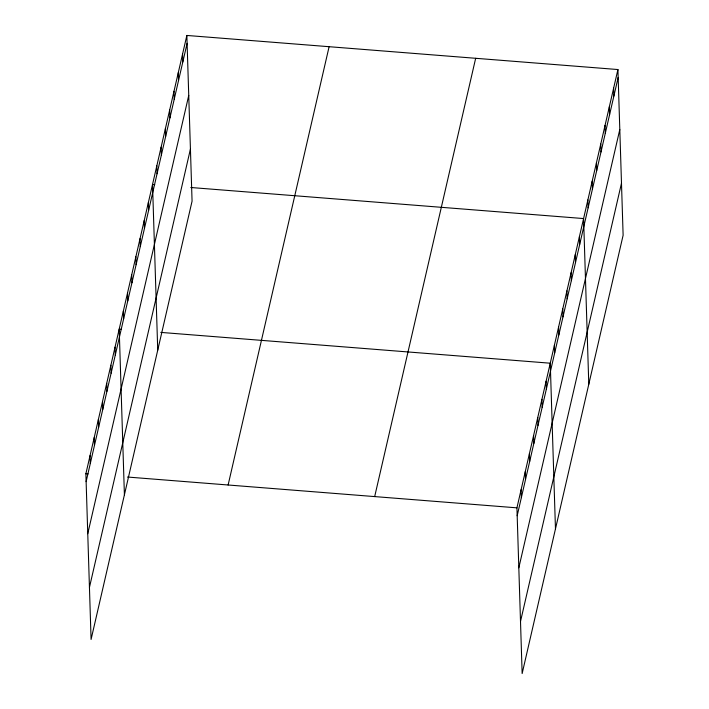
<?xml version="1.0" encoding="UTF-8"?>
<svg xmlns="http://www.w3.org/2000/svg" width="709" height="709" viewBox="0 0 709 709"><rect width="100%" height="100%" fill="white"/><g stroke="black" fill="none" stroke-linecap="round" stroke-linejoin="round"><path stroke-width="1.06" d="M186.857 35.45L192.068 201.161L91.08 639.456L85.878 473.745L186.857 35.45L617.92 69.544L623.122 235.255L522.143 673.55L516.932 507.839L617.92 69.544M86.126 481.633L187.105 43.338M87.756 533.717L188.745 95.423M89.449 587.38L190.429 149.076M228.121 485L329.109 46.697M374.68 496.592L475.668 58.289M517.18 515.727L618.168 77.423M518.82 567.812L619.799 129.508M520.503 621.465L621.492 183.17M154.713 184.641L152.524 184.473L157.735 350.184M190.818 187.504L583.587 218.558L588.789 384.269M121.39 329.286L119.201 329.109L124.403 494.82M160.783 332.397L550.255 363.203L555.466 528.914M85.878 473.745L88.067 473.922M127.452 477.033L516.932 507.839M613.622 88.164L613.87 96.052M609.332 106.793L609.58 114.681M605.043 125.422L605.291 133.31M600.753 144.051L601.002 151.939M596.455 162.68L596.703 170.568M592.166 181.309L592.414 189.197M587.876 199.929L588.124 207.817M579.421 236.638L579.67 244.525M575.256 254.717L575.504 262.605M571.091 272.797L571.33 280.684M566.916 290.876L567.165 298.764M562.751 308.964L562.999 316.843M558.586 327.044L558.834 334.923M554.42 345.123L554.668 353.011M546.09 381.282L546.338 389.17M541.924 399.362L542.172 407.25M537.759 417.441L538.007 425.329M533.593 435.521L533.842 443.409M529.428 453.6L529.676 461.488M525.263 471.68L525.511 479.568M521.097 489.759L521.345 497.647M182.567 54.079L182.816 61.967M178.278 72.708L178.526 80.596M173.98 91.337L174.228 99.225M169.69 109.957L169.938 117.845M165.401 128.586L165.649 136.474M161.111 147.215L161.36 155.103M156.813 165.844L157.061 173.732M148.358 202.552L148.606 210.44M144.193 220.632L144.441 228.52M140.028 238.711L140.276 246.599M135.862 256.791L136.11 264.679M131.697 274.87L131.945 282.758M127.531 292.95L127.78 300.838M123.366 311.029L123.614 318.917M115.035 347.188L115.283 355.076M110.87 365.268L111.118 373.156M106.704 383.347L106.953 391.235M102.539 401.427L102.787 409.315M98.374 419.506L98.622 427.394M94.208 437.586L94.457 445.474M90.043 455.665L90.291 463.553"/></g></svg>
